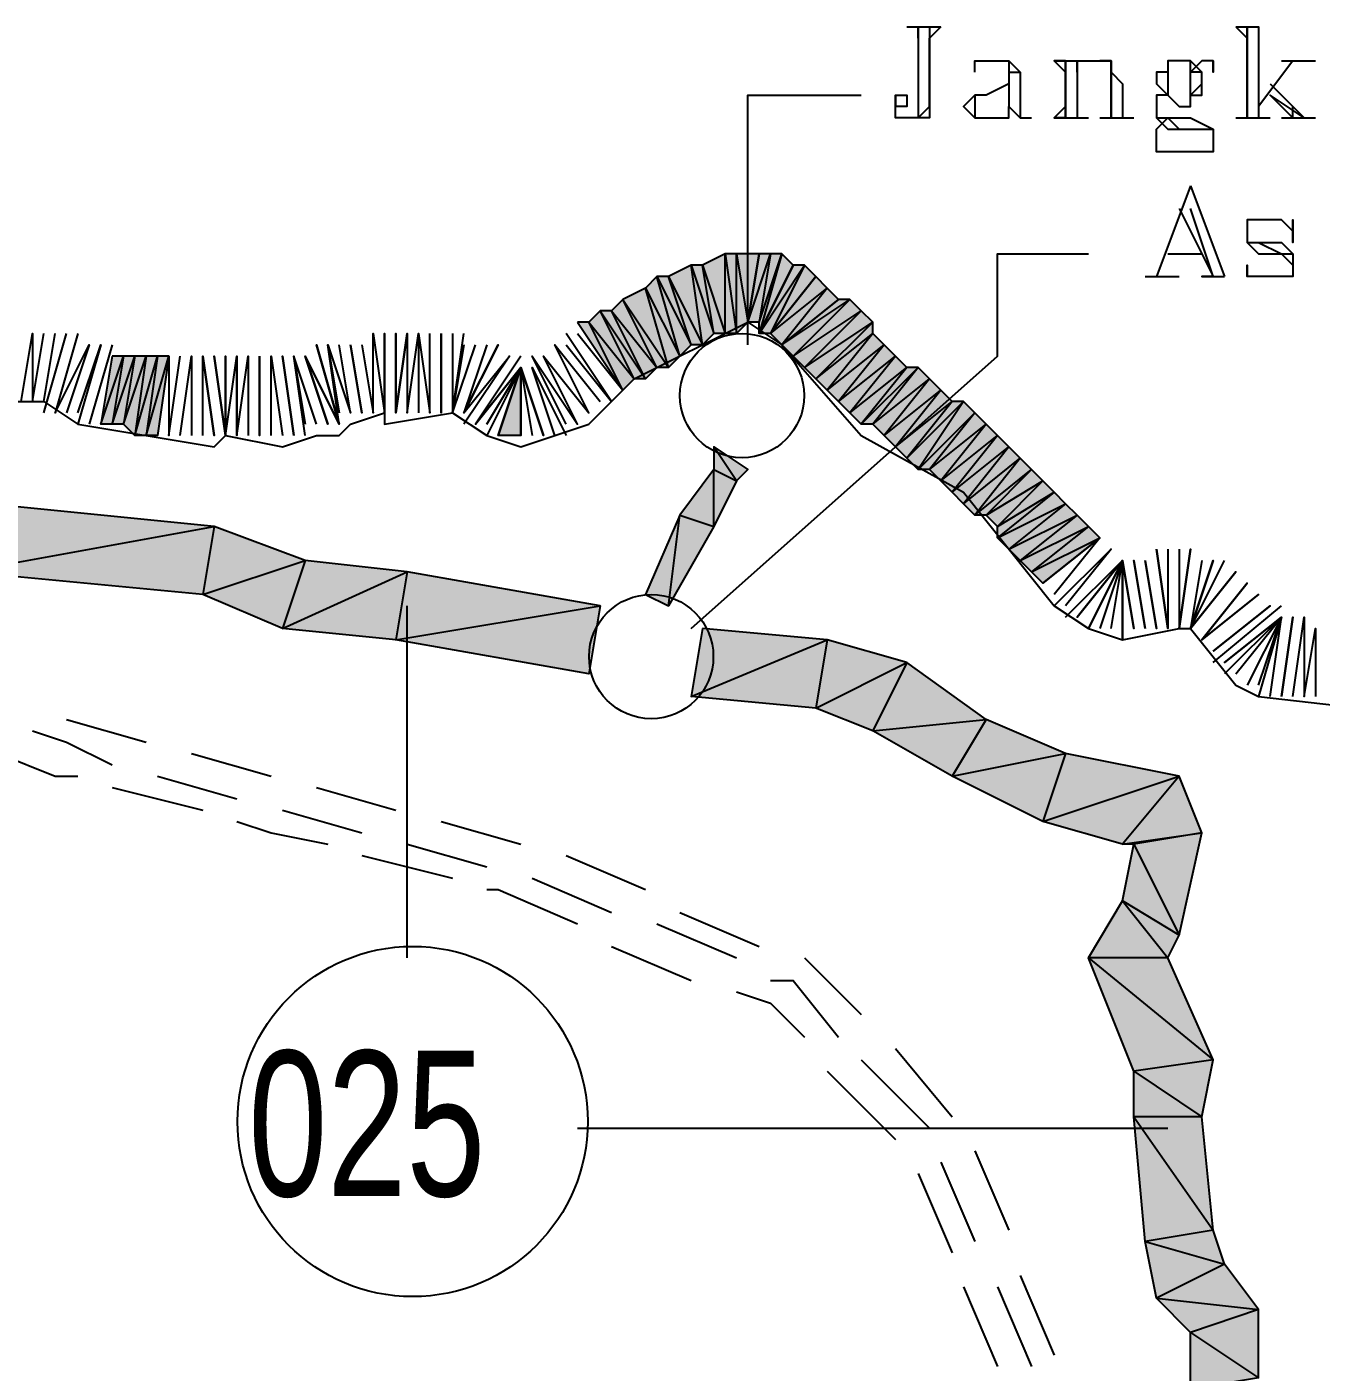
# Model space of a CAD drawing. Header units: millimetres. Extents: x 658 to 813, y 806 to 883.
# Drawn here: x 788.9691 to 789.3157, y 863.55 to 863.9103 of the extents above; entities that cross this region are included whole.
import ezdxf

# ---------------------------------------------------------------- set-up
doc = ezdxf.new("R2010")
doc.units = ezdxf.units.MM
doc.header["$LTSCALE"] = 0.1
doc.linetypes.add('atContinuous2', pattern=[0])
for name, color, linetype in [('JL-ARTERI', 7, 'Continuous'), ('KLEKTOR2', 7, 'Continuous'), ('LINK NAS BARU', 7, 'Continuous'), ('PANTAI', 7, 'Continuous'), ('pantai1', 7, 'Continuous'), ('RENC-JL-TOL', 7, 'Continuous'), ('SYMBOL', 7, 'Continuous'), ('TEXT', 8, 'Continuous'), ('zat_Mask_solid', 7, 'Continuous')]:
    doc.layers.add(name, color=color, linetype=linetype)
doc.styles.add('Style2', font='arial.ttf', dxfattribs={"height": 0.2})

msp = doc.modelspace()

# ---------------------------------------------------------------- hatches: boundary and pattern name
at = {"layer": 'JL-ARTERI'}
for points in [[(789.15002, 863.74916), (789.14698, 863.73092), (789.18346, 863.74612)], [(789.14698, 863.73092), (789.18346, 863.74612), (789.18042, 863.72788)], [(789.18346, 863.74612), (789.18042, 863.72788), (789.20474, 863.74004)], [(789.18042, 863.72788), (789.20474, 863.74004), (789.19562, 863.7218)], [(789.20474, 863.74004), (789.19562, 863.7218), (789.22602, 863.72484)], [(789.19562, 863.7218), (789.22602, 863.72484), (789.2169, 863.70964)], [(789.22602, 863.72484), (789.2169, 863.70964), (789.2473, 863.71572)], [(789.2169, 863.70964), (789.2473, 863.71572), (789.24122, 863.69748)], [(789.2473, 863.71572), (789.24122, 863.69748), (789.2777, 863.70964)], [(789.24122, 863.69748), (789.2777, 863.70964), (789.2625, 863.6914)]]:
    msp.add_hatch(color=7, dxfattribs=at).paths.add_polyline_path(points)
h = msp.add_hatch(color=7, dxfattribs=at)
h.paths.add_polyline_path([(789.2777, 863.70964), (789.2625, 863.6914), (789.28378, 863.69444)])
h.paths.add_polyline_path([(789.2625, 863.6914), (789.28378, 863.69444), (789.26554, 863.6914)], flags=17)
h = msp.add_hatch(color=7, dxfattribs=at)
h.paths.add_polyline_path([(789.27466, 863.661), (789.25338, 863.661), (789.28682, 863.63364)], flags=17)
h.paths.add_polyline_path([(789.25338, 863.661), (789.28682, 863.63364), (789.26554, 863.6306)])
h = msp.add_hatch(color=7, dxfattribs=at)
h.paths.add_polyline_path([(789.28682, 863.63364), (789.26554, 863.6306), (789.28378, 863.61844)])
h.paths.add_polyline_path([(789.26554, 863.6306), (789.28378, 863.61844), (789.26554, 863.61844)], flags=17)
h = msp.add_hatch(color=7, dxfattribs=at)
h.paths.add_polyline_path([(789.28378, 863.61844), (789.26554, 863.61844), (789.28682, 863.58804)], flags=17)
h.paths.add_polyline_path([(789.26554, 863.61844), (789.28682, 863.58804), (789.26858, 863.585)])
at = {"layer": 'KLEKTOR2'}
h = msp.add_hatch(color=7, dxfattribs=at)
h.paths.add_polyline_path([(789.15306, 863.79172), (789.15914, 863.78868), (789.15306, 863.7978)], flags=17)
h.paths.add_polyline_path([(789.15914, 863.78868), (789.15306, 863.7978), (789.16218, 863.79172)])
for points in [[(789.14394, 863.77956), (789.15306, 863.77652), (789.15306, 863.79172)], [(789.15306, 863.77652), (789.15306, 863.79172), (789.15914, 863.78868)], [(789.13482, 863.75828), (789.1409, 863.75524), (789.14394, 863.77956)], [(789.1409, 863.75524), (789.14394, 863.77956), (789.15306, 863.77652)]]:
    msp.add_hatch(color=7, dxfattribs=at).paths.add_polyline_path(points)
at = {"layer": 'pantai1'}
h = msp.add_hatch(color=7, dxfattribs=at)
h.paths.add_polyline_path([(789.15306, 863.8282), (789.15002, 863.84644), (789.1561, 863.8282)], flags=16)
h.paths.add_polyline_path([(789.15002, 863.84644), (789.1561, 863.8282), (789.1561, 863.84948)])
h = msp.add_hatch(color=7, dxfattribs=at)
h.paths.add_polyline_path([(789.1561, 863.8282), (789.1561, 863.84948), (789.15914, 863.8282)], flags=16)
h.paths.add_polyline_path([(789.1561, 863.84948), (789.15914, 863.8282), (789.15914, 863.84948)])
h = msp.add_hatch(color=7, dxfattribs=at)
h.paths.add_polyline_path([(789.16522, 863.84948), (789.16218, 863.83124), (789.16826, 863.84948)], flags=16)
h.paths.add_polyline_path([(789.16218, 863.83124), (789.16826, 863.84948), (789.16522, 863.83124)])
h = msp.add_hatch(color=7, dxfattribs=at)
h.paths.add_polyline_path([(789.16826, 863.84948), (789.16522, 863.83124), (789.1713, 863.84948)], flags=16)
h.paths.add_polyline_path([(789.16522, 863.83124), (789.1713, 863.84948), (789.16522, 863.8282)], flags=17)
h.paths.add_polyline_path([(789.1713, 863.84948), (789.16522, 863.8282), (789.17434, 863.84644)])
h = msp.add_hatch(color=7, dxfattribs=at)
h.paths.add_polyline_path([(789.14698, 863.82516), (789.1409, 863.8434), (789.15002, 863.82516)], flags=16)
h.paths.add_polyline_path([(789.1409, 863.8434), (789.15002, 863.82516), (789.14698, 863.84644)])
h = msp.add_hatch(color=7, dxfattribs=at)
h.paths.add_polyline_path([(789.15002, 863.82516), (789.14698, 863.84644), (789.15306, 863.8282)])
h.paths.add_polyline_path([(789.14698, 863.84644), (789.15306, 863.8282), (789.15002, 863.84644)], flags=17)
h = msp.add_hatch(color=7, dxfattribs=at)
h.paths.add_polyline_path([(789.17434, 863.84644), (789.16522, 863.8282), (789.17738, 863.84644)], flags=16)
h.paths.add_polyline_path([(789.16522, 863.8282), (789.17738, 863.84644), (789.16826, 863.8282)])
h = msp.add_hatch(color=7, dxfattribs=at)
h.paths.add_polyline_path([(789.14394, 863.82212), (789.13786, 863.8434), (789.14698, 863.82516)])
h.paths.add_polyline_path([(789.13786, 863.8434), (789.14698, 863.82516), (789.1409, 863.8434)], flags=17)
for points in [[(789.18042, 863.8434), (789.16826, 863.8282), (789.18346, 863.84036)], [(789.16826, 863.8282), (789.18346, 863.84036), (789.1713, 863.82516)], [(789.18346, 863.84036), (789.1713, 863.82516), (789.1865, 863.83732)], [(789.11658, 863.83124), (789.12874, 863.813), (789.11962, 863.83124)], [(789.11962, 863.83124), (789.13178, 863.81604), (789.12266, 863.83428)], [(789.12874, 863.813), (789.11962, 863.83124), (789.13178, 863.81604)], [(789.10138, 863.81908), (789.10138, 863.80084), (789.0953, 863.80084)]]:
    msp.add_hatch(color=7, dxfattribs=at).paths.add_polyline_path(points)
h = msp.add_hatch(color=7, dxfattribs=at)
h.paths.add_polyline_path([(789.13786, 863.81908), (789.12874, 863.83732), (789.1409, 863.81908)], flags=16)
h.paths.add_polyline_path([(789.12874, 863.83732), (789.1409, 863.81908), (789.13482, 863.84036)])
h = msp.add_hatch(color=7, dxfattribs=at)
h.paths.add_polyline_path([(789.1865, 863.83732), (789.1713, 863.82516), (789.18954, 863.83732)], flags=16)
h.paths.add_polyline_path([(789.1713, 863.82516), (789.18954, 863.83732), (789.17434, 863.82212)])
h = msp.add_hatch(color=7, dxfattribs=at)
h.paths.add_polyline_path([(789.13178, 863.81604), (789.12266, 863.83428), (789.13482, 863.81604)], flags=16)
h.paths.add_polyline_path([(789.12266, 863.83428), (789.13482, 863.81604), (789.1257, 863.83428)])
h = msp.add_hatch(color=7, dxfattribs=at)
h.paths.add_polyline_path([(789.17738, 863.81908), (789.19562, 863.83124), (789.18042, 863.81604)])
h.paths.add_polyline_path([(789.19562, 863.83124), (789.18042, 863.81604), (789.19562, 863.8282)], flags=17)
h = msp.add_hatch(color=7, dxfattribs=at)
h.paths.add_polyline_path([(788.99193, 863.82212), (788.98889, 863.80388), (788.99497, 863.82212)], flags=16)
h.paths.add_polyline_path([(788.98889, 863.80388), (788.99497, 863.82212), (788.99193, 863.80388)])
h = msp.add_hatch(color=7, dxfattribs=at)
h.paths.add_polyline_path([(788.99497, 863.82212), (788.99193, 863.80388), (788.99801, 863.82212)], flags=16)
h.paths.add_polyline_path([(788.99193, 863.80388), (788.99801, 863.82212), (788.99497, 863.80388)])
h = msp.add_hatch(color=7, dxfattribs=at)
h.paths.add_polyline_path([(788.99801, 863.82212), (788.99497, 863.80388), (789.00105, 863.82212)], flags=16)
h.paths.add_polyline_path([(788.99497, 863.80388), (789.00105, 863.82212), (788.99801, 863.80084)])
h = msp.add_hatch(color=7, dxfattribs=at)
h.paths.add_polyline_path([(789.00105, 863.82212), (788.99801, 863.80084), (789.00409, 863.82212)], flags=16)
h.paths.add_polyline_path([(788.99801, 863.80084), (789.00409, 863.82212), (789.00105, 863.80084)])
h = msp.add_hatch(color=7, dxfattribs=at)
h.paths.add_polyline_path([(789.00409, 863.82212), (789.00105, 863.80084), (789.00713, 863.82212)], flags=16)
h.paths.add_polyline_path([(789.00105, 863.80084), (789.00713, 863.82212), (789.00409, 863.80084)])
h = msp.add_hatch(color=7, dxfattribs=at)
h.paths.add_polyline_path([(789.20474, 863.81908), (789.19258, 863.80388), (789.20778, 863.81908)], flags=16)
h.paths.add_polyline_path([(789.19258, 863.80388), (789.20778, 863.81908), (789.19562, 863.80388)])
h = msp.add_hatch(color=7, dxfattribs=at)
h.paths.add_polyline_path([(789.2169, 863.80996), (789.20474, 863.79476), (789.21994, 863.80996)], flags=16)
h.paths.add_polyline_path([(789.20474, 863.79476), (789.21994, 863.80996), (789.20778, 863.79172)])
h = msp.add_hatch(color=7, dxfattribs=at)
h.paths.add_polyline_path([(789.21994, 863.80996), (789.20778, 863.79172), (789.22298, 863.80692)])
h.paths.add_polyline_path([(789.20778, 863.79172), (789.22298, 863.80692), (789.21082, 863.79172)], flags=17)
h = msp.add_hatch(color=7, dxfattribs=at)
h.paths.add_polyline_path([(789.23514, 863.79476), (789.22298, 863.77956), (789.23818, 863.79172)])
h.paths.add_polyline_path([(789.22298, 863.77956), (789.23818, 863.79172), (789.22602, 863.77956)], flags=17)
h = msp.add_hatch(color=7, dxfattribs=at)
h.paths.add_polyline_path([(789.22906, 863.77652), (789.24426, 863.78564), (789.22906, 863.77348)], flags=17)
h.paths.add_polyline_path([(789.24426, 863.78564), (789.22906, 863.77348), (789.2473, 863.7826)])
at = {"layer": 'zat_Mask_solid'}
for points in [[(789.15914, 863.8282), (789.15914, 863.84948), (789.16218, 863.83124)], [(789.15914, 863.84948), (789.16218, 863.83124), (789.16522, 863.84948)], [(789.17738, 863.84644), (789.16826, 863.8282), (789.18042, 863.8434)], [(789.13482, 863.84036), (789.14394, 863.82212), (789.13786, 863.8434)], [(789.1409, 863.81908), (789.13482, 863.84036), (789.14394, 863.82212)], [(789.1257, 863.83428), (789.13786, 863.81908), (789.12874, 863.83732)], [(789.18954, 863.83732), (789.17434, 863.82212), (789.19258, 863.83428)], [(789.13482, 863.81604), (789.1257, 863.83428), (789.13786, 863.81908)], [(789.17434, 863.82212), (789.19258, 863.83428), (789.17738, 863.81908)], [(789.19258, 863.83428), (789.17738, 863.81908), (789.19562, 863.83124)], [(789.18042, 863.81604), (789.19562, 863.8282), (789.18346, 863.813)], [(789.19562, 863.8282), (789.18346, 863.813), (789.19866, 863.82516)], [(789.18346, 863.813), (789.19866, 863.82516), (789.1865, 863.80996)], [(789.19866, 863.82516), (789.1865, 863.80996), (789.2017, 863.82212)], [(789.1865, 863.80996), (789.2017, 863.82212), (789.18954, 863.80692)], [(789.2017, 863.82212), (789.18954, 863.80692), (789.20474, 863.81908)], [(789.18954, 863.80692), (789.20474, 863.81908), (789.19258, 863.80388)], [(789.20778, 863.81908), (789.19562, 863.80388), (789.21082, 863.81604)], [(789.19562, 863.80388), (789.21082, 863.81604), (789.19866, 863.80084)], [(789.21082, 863.81604), (789.19866, 863.80084), (789.21386, 863.813)], [(789.19866, 863.80084), (789.21386, 863.813), (789.2017, 863.7978)], [(789.21386, 863.813), (789.2017, 863.7978), (789.2169, 863.80996)], [(789.2017, 863.7978), (789.2169, 863.80996), (789.20474, 863.79476)], [(789.22298, 863.80692), (789.21082, 863.79172), (789.22602, 863.80388)], [(789.21082, 863.79172), (789.22602, 863.80388), (789.21386, 863.78868)], [(789.22602, 863.80388), (789.21386, 863.78868), (789.22906, 863.80084)], [(789.21386, 863.78868), (789.22906, 863.80084), (789.2169, 863.78564)], [(789.22906, 863.80084), (789.2169, 863.78564), (789.2321, 863.7978)], [(789.2169, 863.78564), (789.2321, 863.7978), (789.21994, 863.7826)], [(789.2321, 863.7978), (789.21994, 863.7826), (789.23514, 863.79476)], [(789.21994, 863.7826), (789.23514, 863.79476), (789.22298, 863.77956)], [(789.23818, 863.79172), (789.22602, 863.77956), (789.24122, 863.78868)], [(789.22602, 863.77956), (789.24122, 863.78868), (789.22906, 863.77652)], [(789.24122, 863.78868), (789.22906, 863.77652), (789.24426, 863.78564)], [(788.95849, 863.7826), (788.95241, 863.76436), (789.0193, 863.77652)], [(789.22906, 863.77348), (789.2473, 863.7826), (789.2321, 863.77044)], [(789.2473, 863.7826), (789.2321, 863.77044), (789.25034, 863.77956)], [(789.2321, 863.77044), (789.25034, 863.77956), (789.23514, 863.7674)], [(789.25034, 863.77956), (789.23514, 863.7674), (789.25338, 863.77652)], [(788.95241, 863.76436), (789.0193, 863.77652), (789.01626, 863.75828)], [(789.0193, 863.77652), (789.01626, 863.75828), (789.04362, 863.7674)], [(789.23514, 863.7674), (789.25338, 863.77652), (789.23818, 863.76436)], [(789.25338, 863.77652), (789.23818, 863.76436), (789.25642, 863.77348)], [(789.23818, 863.76436), (789.25642, 863.77348), (789.24122, 863.76132)], [(789.01626, 863.75828), (789.04362, 863.7674), (789.03754, 863.74916)], [(789.04362, 863.7674), (789.03754, 863.74916), (789.07098, 863.76436)], [(789.03754, 863.74916), (789.07098, 863.76436), (789.06794, 863.74612)], [(789.07098, 863.76436), (789.06794, 863.74612), (789.12266, 863.75524)], [(789.06794, 863.74612), (789.12266, 863.75524), (789.11962, 863.737)], [(789.28378, 863.69444), (789.26554, 863.6914), (789.2777, 863.66708)], [(789.26554, 863.6914), (789.2777, 863.66708), (789.2625, 863.6762)], [(789.2625, 863.6762), (789.27466, 863.661), (789.25338, 863.661)], [(789.2777, 863.66708), (789.2625, 863.6762), (789.27466, 863.661)], [(789.28682, 863.58804), (789.26858, 863.585), (789.28986, 863.57892)], [(789.26858, 863.585), (789.28986, 863.57892), (789.27162, 863.5698)], [(789.28986, 863.57892), (789.27162, 863.5698), (789.29898, 863.56676)], [(789.27162, 863.5698), (789.29898, 863.56676), (789.28074, 863.56068)], [(789.29898, 863.56676), (789.28074, 863.56068), (789.29898, 863.54852)], [(789.28074, 863.56068), (789.29898, 863.54852), (789.28074, 863.54548)]]:
    msp.add_hatch(color=7, dxfattribs=at).paths.add_polyline_path(points)

# ---------------------------------------------------------------- linework, layer by layer
at = {"layer": 'JL-ARTERI', "color": 7}
for points in [[(788.95849, 863.7826), (788.95241, 863.76436), (789.0193, 863.77652), (788.95849, 863.7826)], [(788.95241, 863.76436), (789.0193, 863.77652), (789.01626, 863.75828), (788.95241, 863.76436)], [(789.0193, 863.77652), (789.01626, 863.75828), (789.04362, 863.7674), (789.0193, 863.77652)], [(789.01626, 863.75828), (789.04362, 863.7674), (789.03754, 863.74916), (789.01626, 863.75828)], [(789.04362, 863.7674), (789.03754, 863.74916), (789.07098, 863.76436), (789.04362, 863.7674)], [(789.03754, 863.74916), (789.07098, 863.76436), (789.06794, 863.74612), (789.03754, 863.74916)], [(789.07098, 863.76436), (789.06794, 863.74612), (789.12266, 863.75524), (789.07098, 863.76436)], [(789.06794, 863.74612), (789.12266, 863.75524), (789.11962, 863.737), (789.06794, 863.74612)], [(789.15002, 863.74916), (789.14698, 863.73092), (789.18346, 863.74612), (789.15002, 863.74916)], [(789.14698, 863.73092), (789.18346, 863.74612), (789.18042, 863.72788), (789.14698, 863.73092)], [(789.18346, 863.74612), (789.18042, 863.72788), (789.20474, 863.74004), (789.18346, 863.74612)], [(789.18042, 863.72788), (789.20474, 863.74004), (789.19562, 863.7218), (789.18042, 863.72788)], [(789.20474, 863.74004), (789.19562, 863.7218), (789.22602, 863.72484), (789.20474, 863.74004)], [(789.19562, 863.7218), (789.22602, 863.72484), (789.2169, 863.70964), (789.19562, 863.7218)], [(789.22602, 863.72484), (789.2169, 863.70964), (789.2473, 863.71572), (789.22602, 863.72484)], [(789.2169, 863.70964), (789.2473, 863.71572), (789.24122, 863.69748), (789.2169, 863.70964)], [(789.2473, 863.71572), (789.24122, 863.69748), (789.2777, 863.70964), (789.2473, 863.71572)], [(789.24122, 863.69748), (789.2777, 863.70964), (789.2625, 863.6914), (789.24122, 863.69748)], [(789.2777, 863.70964), (789.2625, 863.6914), (789.28378, 863.69444), (789.2777, 863.70964)], [(789.2625, 863.6914), (789.28378, 863.69444), (789.26554, 863.6914), (789.2625, 863.6914)], [(789.28378, 863.69444), (789.26554, 863.6914), (789.2777, 863.66708), (789.28378, 863.69444)], [(789.26554, 863.6914), (789.2777, 863.66708), (789.2625, 863.6762), (789.26554, 863.6914)], [(789.2625, 863.6762), (789.27466, 863.661), (789.25338, 863.661), (789.2625, 863.6762)], [(789.2777, 863.66708), (789.2625, 863.6762), (789.27466, 863.661), (789.2777, 863.66708)], [(789.27466, 863.661), (789.25338, 863.661), (789.28682, 863.63364), (789.27466, 863.661)], [(789.25338, 863.661), (789.28682, 863.63364), (789.26554, 863.6306), (789.25338, 863.661)], [(789.28682, 863.63364), (789.26554, 863.6306), (789.28378, 863.61844), (789.28682, 863.63364)], [(789.26554, 863.6306), (789.28378, 863.61844), (789.26554, 863.61844), (789.26554, 863.6306)], [(789.28378, 863.61844), (789.26554, 863.61844), (789.28682, 863.58804), (789.28378, 863.61844)], [(789.26554, 863.61844), (789.28682, 863.58804), (789.26858, 863.585), (789.26554, 863.61844)], [(789.28682, 863.58804), (789.26858, 863.585), (789.28986, 863.57892), (789.28682, 863.58804)], [(789.26858, 863.585), (789.28986, 863.57892), (789.27162, 863.5698), (789.26858, 863.585)], [(789.28986, 863.57892), (789.27162, 863.5698), (789.29898, 863.56676), (789.28986, 863.57892)], [(789.27162, 863.5698), (789.29898, 863.56676), (789.28074, 863.56068), (789.27162, 863.5698)], [(789.29898, 863.56676), (789.28074, 863.56068), (789.29898, 863.54852), (789.29898, 863.56676)], [(789.28074, 863.56068), (789.29898, 863.54852), (789.28074, 863.54548), (789.28074, 863.56068)]]:
    msp.add_lwpolyline(points, dxfattribs=at)
at = {"layer": 'KLEKTOR2', "color": 7}
for points in [[(789.15306, 863.79172), (789.15914, 863.78868), (789.15306, 863.7978), (789.15306, 863.79172)], [(789.15914, 863.78868), (789.15306, 863.7978), (789.16218, 863.79172), (789.15914, 863.78868)], [(789.14394, 863.77956), (789.15306, 863.77652), (789.15306, 863.79172), (789.14394, 863.77956)], [(789.15306, 863.77652), (789.15306, 863.79172), (789.15914, 863.78868), (789.15306, 863.77652)], [(789.13482, 863.75828), (789.1409, 863.75524), (789.14394, 863.77956), (789.13482, 863.75828)], [(789.1409, 863.75524), (789.14394, 863.77956), (789.15306, 863.77652), (789.1409, 863.75524)]]:
    msp.add_lwpolyline(points, dxfattribs=at)
at = {"layer": 'LINK NAS BARU', "color": 7}
for points in [[(789.07098, 863.661), (789.07098, 863.75524)], [(789.11658, 863.6154), (789.27466, 863.6154)]]:
    msp.add_lwpolyline(points, dxfattribs=at)
at = {"layer": 'LINK NAS BARU', "color": 7, "linetype": 'atContinuous2'}
msp.add_circle((789.07242, 863.61714), 0.0469, dxfattribs=at)
at = {"layer": 'PANTAI', "color": 7}
msp.add_lwpolyline([(788.94937, 863.80996), (788.97369, 863.80996), (788.98281, 863.80388), (789.0193, 863.7978), (789.02234, 863.80084), (789.03754, 863.7978), (789.04666, 863.80084), (789.05274, 863.80084), (789.05578, 863.80388), (789.0649, 863.80692), (789.0649, 863.80388), (789.08314, 863.80692), (789.09226, 863.80084), (789.10138, 863.7978), (789.11962, 863.80388), (789.13178, 863.81604), (789.16218, 863.83124), (789.1713, 863.82516), (789.19258, 863.80084), (789.21994, 863.78564), (789.24426, 863.75524), (789.25338, 863.74916), (789.2625, 863.74612), (789.2777, 863.74916), (789.28074, 863.74916), (789.2929, 863.73396), (789.29898, 863.73092), (789.32634, 863.72788)], dxfattribs=at)
at = {"layer": 'pantai1', "color": 7}
for points in [[(789.15002, 863.84644), (789.1561, 863.8282), (789.1561, 863.84948), (789.15002, 863.84644)], [(789.1561, 863.8282), (789.1561, 863.84948), (789.15914, 863.8282), (789.1561, 863.8282)], [(789.1561, 863.84948), (789.15914, 863.8282), (789.15914, 863.84948), (789.1561, 863.84948)], [(789.15914, 863.8282), (789.15914, 863.84948), (789.16218, 863.83124), (789.15914, 863.8282)], [(789.15914, 863.84948), (789.16218, 863.83124), (789.16522, 863.84948), (789.15914, 863.84948)], [(789.16522, 863.84948), (789.16218, 863.83124), (789.16826, 863.84948), (789.16522, 863.84948)], [(789.16218, 863.83124), (789.16826, 863.84948), (789.16522, 863.83124), (789.16218, 863.83124)], [(789.16826, 863.84948), (789.16522, 863.83124), (789.1713, 863.84948), (789.16826, 863.84948)], [(789.16522, 863.83124), (789.1713, 863.84948), (789.16522, 863.8282), (789.16522, 863.83124)], [(789.1713, 863.84948), (789.16522, 863.8282), (789.17434, 863.84644), (789.1713, 863.84948)], [(789.1409, 863.8434), (789.15002, 863.82516), (789.14698, 863.84644), (789.1409, 863.8434)], [(789.15002, 863.82516), (789.14698, 863.84644), (789.15306, 863.8282), (789.15002, 863.82516)], [(789.14698, 863.84644), (789.15306, 863.8282), (789.15002, 863.84644), (789.14698, 863.84644)], [(789.15306, 863.8282), (789.15002, 863.84644), (789.1561, 863.8282), (789.15306, 863.8282)], [(789.17434, 863.84644), (789.16522, 863.8282), (789.17738, 863.84644), (789.17434, 863.84644)], [(789.16522, 863.8282), (789.17738, 863.84644), (789.16826, 863.8282), (789.16522, 863.8282)], [(789.17738, 863.84644), (789.16826, 863.8282), (789.18042, 863.8434), (789.17738, 863.84644)], [(789.13482, 863.84036), (789.14394, 863.82212), (789.13786, 863.8434), (789.13482, 863.84036)], [(789.14394, 863.82212), (789.13786, 863.8434), (789.14698, 863.82516), (789.14394, 863.82212)], [(789.13786, 863.8434), (789.14698, 863.82516), (789.1409, 863.8434), (789.13786, 863.8434)], [(789.14698, 863.82516), (789.1409, 863.8434), (789.15002, 863.82516), (789.14698, 863.82516)], [(789.18042, 863.8434), (789.16826, 863.8282), (789.18346, 863.84036), (789.18042, 863.8434)], [(789.12874, 863.83732), (789.1409, 863.81908), (789.13482, 863.84036), (789.12874, 863.83732)], [(789.1409, 863.81908), (789.13482, 863.84036), (789.14394, 863.82212), (789.1409, 863.81908)], [(789.16826, 863.8282), (789.18346, 863.84036), (789.1713, 863.82516), (789.16826, 863.8282)], [(789.18346, 863.84036), (789.1713, 863.82516), (789.1865, 863.83732), (789.18346, 863.84036)], [(789.1257, 863.83428), (789.13786, 863.81908), (789.12874, 863.83732), (789.1257, 863.83428)], [(789.13786, 863.81908), (789.12874, 863.83732), (789.1409, 863.81908), (789.13786, 863.81908)], [(789.1865, 863.83732), (789.1713, 863.82516), (789.18954, 863.83732), (789.1865, 863.83732)], [(789.1713, 863.82516), (789.18954, 863.83732), (789.17434, 863.82212), (789.1713, 863.82516)], [(789.18954, 863.83732), (789.17434, 863.82212), (789.19258, 863.83428), (789.18954, 863.83732)], [(789.11658, 863.83124), (789.12874, 863.813), (789.11962, 863.83124), (789.11658, 863.83124)], [(789.11962, 863.83124), (789.13178, 863.81604), (789.12266, 863.83428), (789.11962, 863.83124)], [(789.12874, 863.813), (789.11962, 863.83124), (789.13178, 863.81604), (789.12874, 863.813)], [(789.13178, 863.81604), (789.12266, 863.83428), (789.13482, 863.81604), (789.13178, 863.81604)], [(789.12266, 863.83428), (789.13482, 863.81604), (789.1257, 863.83428), (789.12266, 863.83428)], [(789.13482, 863.81604), (789.1257, 863.83428), (789.13786, 863.81908), (789.13482, 863.81604)], [(789.17434, 863.82212), (789.19258, 863.83428), (789.17738, 863.81908), (789.17434, 863.82212)], [(789.19258, 863.83428), (789.17738, 863.81908), (789.19562, 863.83124), (789.19258, 863.83428)], [(789.17738, 863.81908), (789.19562, 863.83124), (789.18042, 863.81604), (789.17738, 863.81908)], [(789.19562, 863.83124), (789.18042, 863.81604), (789.19562, 863.8282), (789.19562, 863.83124)], [(788.96761, 863.80996), (788.97065, 863.8282), (788.97065, 863.80996), (788.97369, 863.8282)], [(788.97369, 863.80996), (788.97673, 863.8282)], [(788.97369, 863.80692), (788.97977, 863.8282)], [(788.98281, 863.8282), (788.97673, 863.80692), (788.98585, 863.82516), (788.97977, 863.80692)], [(789.05882, 863.82516), (789.06186, 863.80692), (789.06186, 863.8282), (789.0649, 863.80692), (789.0649, 863.8282), (789.0649, 863.80692)], [(789.06794, 863.80692), (789.06794, 863.8282), (789.06794, 863.80692), (789.07098, 863.8282), (789.06794, 863.80692), (789.07098, 863.8282), (789.07098, 863.80692), (789.07402, 863.8282), (789.07402, 863.80692)], [(789.07402, 863.8282), (789.07706, 863.80692), (789.07706, 863.8282)], [(789.0801, 863.8282), (789.0801, 863.80692), (789.0801, 863.8282)], [(789.08314, 863.8282), (789.08314, 863.80692), (789.08618, 863.8282)], [(789.11354, 863.82516), (789.1257, 863.80996), (789.11354, 863.8282)], [(789.11658, 863.8282), (789.12874, 863.813)], [(789.18042, 863.81604), (789.19562, 863.8282), (789.18346, 863.813), (789.18042, 863.81604)], [(789.19562, 863.8282), (789.18346, 863.813), (789.19866, 863.82516), (789.19562, 863.8282)], [(788.98281, 863.80692), (788.98889, 863.82516), (788.98281, 863.80388)], [(788.99193, 863.82516), (788.98585, 863.80388)], [(789.04666, 863.82516), (789.05274, 863.80388), (789.04666, 863.82516), (789.05274, 863.80388), (789.0497, 863.82516), (789.05274, 863.80692)], [(789.0497, 863.82516), (789.05578, 863.80692), (789.05274, 863.82516)], [(789.05578, 863.82516), (789.05882, 863.80692), (789.05578, 863.82516)], [(789.08618, 863.82516), (789.08314, 863.80692), (789.08922, 863.82516)], [(789.09226, 863.82516), (789.08618, 863.80692), (789.0953, 863.82516), (789.08618, 863.80692), (789.09834, 863.82212), (789.08618, 863.80388)], [(789.11354, 863.80388), (789.10442, 863.82212), (789.11658, 863.80388), (789.10746, 863.82212), (789.11962, 863.80692), (789.1105, 863.82516), (789.12266, 863.80996)], [(789.18346, 863.813), (789.19866, 863.82516), (789.1865, 863.80996), (789.18346, 863.813)], [(789.19866, 863.82516), (789.1865, 863.80996), (789.2017, 863.82212), (789.19866, 863.82516)], [(788.99193, 863.82212), (788.98889, 863.80388), (788.99497, 863.82212), (788.99193, 863.82212)], [(788.98889, 863.80388), (788.99497, 863.82212), (788.99193, 863.80388), (788.98889, 863.80388)], [(788.99497, 863.82212), (788.99193, 863.80388), (788.99801, 863.82212), (788.99497, 863.82212)], [(788.99193, 863.80388), (788.99801, 863.82212), (788.99497, 863.80388), (788.99193, 863.80388)], [(788.99801, 863.82212), (788.99497, 863.80388), (789.00105, 863.82212), (788.99801, 863.82212)], [(788.99497, 863.80388), (789.00105, 863.82212), (788.99801, 863.80084), (788.99497, 863.80388)], [(789.00105, 863.82212), (788.99801, 863.80084), (789.00409, 863.82212), (789.00105, 863.82212)], [(788.99801, 863.80084), (789.00409, 863.82212), (789.00105, 863.80084), (788.99801, 863.80084)], [(789.00409, 863.82212), (789.00105, 863.80084), (789.00713, 863.82212), (789.00409, 863.82212)], [(789.00105, 863.80084), (789.00713, 863.82212), (789.00409, 863.80084), (789.00105, 863.80084)], [(789.00713, 863.82212), (789.00713, 863.80084), (789.01017, 863.82212)], [(789.01017, 863.80084), (789.01321, 863.82212), (789.01321, 863.80084)], [(789.01626, 863.80084), (789.01626, 863.82212), (789.0193, 863.80084), (789.01626, 863.82212)], [(789.02234, 863.80084), (789.0193, 863.82212), (789.02234, 863.80084), (789.02234, 863.82212), (789.02234, 863.80084), (789.02538, 863.82212), (789.02538, 863.80084), (789.02538, 863.82212)], [(789.02538, 863.80084), (789.02842, 863.82212), (789.02842, 863.80084)], [(789.03146, 863.82212), (789.03146, 863.80084), (789.03146, 863.82212)], [(789.0345, 863.80084), (789.0345, 863.82212), (789.03754, 863.80084)], [(789.04058, 863.80084), (789.03754, 863.82212), (789.04058, 863.80084)], [(789.04362, 863.80084), (789.04058, 863.82212), (789.04362, 863.80388)], [(789.04666, 863.80388), (789.04058, 863.82212)], [(789.0497, 863.80388), (789.04362, 863.82212), (789.0497, 863.80388), (789.04362, 863.82212), (789.05274, 863.80388), (789.04362, 863.82212)], [(789.10138, 863.82212), (789.08922, 863.80388), (789.10138, 863.81908), (789.08922, 863.80388)], [(789.1865, 863.80996), (789.2017, 863.82212), (789.18954, 863.80692), (789.1865, 863.80996)], [(789.2017, 863.82212), (789.18954, 863.80692), (789.20474, 863.81908), (789.2017, 863.82212)], [(789.09226, 863.80388), (789.10138, 863.81908), (789.09226, 863.80084)], [(789.10138, 863.81908), (789.0953, 863.80084)], [(789.10138, 863.81908), (789.10138, 863.80084), (789.0953, 863.80084), (789.10138, 863.81908)], [(789.10138, 863.80084), (789.10138, 863.81908), (789.10442, 863.80084)], [(789.10746, 863.80084), (789.10138, 863.81908), (789.10746, 863.80084), (789.10138, 863.81908)], [(789.1105, 863.80084), (789.10442, 863.81908), (789.11354, 863.80084)], [(789.18954, 863.80692), (789.20474, 863.81908), (789.19258, 863.80388), (789.18954, 863.80692)], [(789.20474, 863.81908), (789.19258, 863.80388), (789.20778, 863.81908), (789.20474, 863.81908)], [(789.19258, 863.80388), (789.20778, 863.81908), (789.19562, 863.80388), (789.19258, 863.80388)], [(789.20778, 863.81908), (789.19562, 863.80388), (789.21082, 863.81604), (789.20778, 863.81908)], [(789.19562, 863.80388), (789.21082, 863.81604), (789.19866, 863.80084), (789.19562, 863.80388)], [(789.21082, 863.81604), (789.19866, 863.80084), (789.21386, 863.813), (789.21082, 863.81604)], [(789.19866, 863.80084), (789.21386, 863.813), (789.2017, 863.7978), (789.19866, 863.80084)], [(789.21386, 863.813), (789.2017, 863.7978), (789.2169, 863.80996), (789.21386, 863.813)], [(789.2017, 863.7978), (789.2169, 863.80996), (789.20474, 863.79476), (789.2017, 863.7978)], [(789.2169, 863.80996), (789.20474, 863.79476), (789.21994, 863.80996), (789.2169, 863.80996)], [(789.20474, 863.79476), (789.21994, 863.80996), (789.20778, 863.79172), (789.20474, 863.79476)], [(789.21994, 863.80996), (789.20778, 863.79172), (789.22298, 863.80692), (789.21994, 863.80996)], [(789.20778, 863.79172), (789.22298, 863.80692), (789.21082, 863.79172), (789.20778, 863.79172)], [(789.22298, 863.80692), (789.21082, 863.79172), (789.22602, 863.80388), (789.22298, 863.80692)], [(789.21082, 863.79172), (789.22602, 863.80388), (789.21386, 863.78868), (789.21082, 863.79172)], [(789.22602, 863.80388), (789.21386, 863.78868), (789.22906, 863.80084), (789.22602, 863.80388)], [(789.21386, 863.78868), (789.22906, 863.80084), (789.2169, 863.78564), (789.21386, 863.78868)], [(789.22906, 863.80084), (789.2169, 863.78564), (789.2321, 863.7978), (789.22906, 863.80084)], [(789.2169, 863.78564), (789.2321, 863.7978), (789.21994, 863.7826), (789.2169, 863.78564)], [(789.2321, 863.7978), (789.21994, 863.7826), (789.23514, 863.79476), (789.2321, 863.7978)], [(789.21994, 863.7826), (789.23514, 863.79476), (789.22298, 863.77956), (789.21994, 863.7826)], [(789.23514, 863.79476), (789.22298, 863.77956), (789.23818, 863.79172), (789.23514, 863.79476)], [(789.22298, 863.77956), (789.23818, 863.79172), (789.22602, 863.77956), (789.22298, 863.77956)], [(789.23818, 863.79172), (789.22602, 863.77956), (789.24122, 863.78868), (789.23818, 863.79172)], [(789.22602, 863.77956), (789.24122, 863.78868), (789.22906, 863.77652), (789.22602, 863.77956)], [(789.24122, 863.78868), (789.22906, 863.77652), (789.24426, 863.78564), (789.24122, 863.78868)], [(789.22906, 863.77652), (789.24426, 863.78564), (789.22906, 863.77348), (789.22906, 863.77652)], [(789.24426, 863.78564), (789.22906, 863.77348), (789.2473, 863.7826), (789.24426, 863.78564)], [(789.22906, 863.77348), (789.2473, 863.7826), (789.2321, 863.77044), (789.22906, 863.77348)], [(789.2473, 863.7826), (789.2321, 863.77044), (789.25034, 863.77956), (789.2473, 863.7826)], [(789.2321, 863.77044), (789.25034, 863.77956), (789.23514, 863.7674), (789.2321, 863.77044)], [(789.25034, 863.77956), (789.23514, 863.7674), (789.25338, 863.77652), (789.25034, 863.77956)], [(789.23514, 863.7674), (789.25338, 863.77652), (789.23818, 863.76436), (789.23514, 863.7674)], [(789.25338, 863.77652), (789.23818, 863.76436), (789.25642, 863.77348), (789.25338, 863.77652)], [(789.23818, 863.76436), (789.25642, 863.77348), (789.24122, 863.76132), (789.23818, 863.76436)], [(789.24122, 863.76132), (789.25642, 863.77348), (789.24426, 863.75828)], [(789.24426, 863.75524), (789.25946, 863.77044), (789.2473, 863.75524)], [(789.27162, 863.77044), (789.27466, 863.74916), (789.27162, 863.77044)], [(789.27466, 863.77044), (789.27466, 863.74916)], [(789.2777, 863.77044), (789.2777, 863.74916), (789.28074, 863.77044), (789.2777, 863.74916)], [(789.2473, 863.7522), (789.2625, 863.7674), (789.25034, 863.7522), (789.2625, 863.7674), (789.25034, 863.7522)], [(789.2625, 863.7674), (789.25338, 863.74916), (789.2625, 863.7674), (789.25642, 863.74916)], [(789.25946, 863.74916), (789.2625, 863.7674), (789.2625, 863.74612), (789.2625, 863.7674), (789.26554, 863.74916), (789.2625, 863.7674)], [(789.26858, 863.74916), (789.26554, 863.7674), (789.26858, 863.74916)], [(789.26858, 863.7674), (789.27162, 863.74916), (789.26858, 863.7674)], [(789.28378, 863.7674), (789.28074, 863.74916), (789.28682, 863.7674), (789.28074, 863.74916), (789.28986, 863.7674)], [(789.28074, 863.74916), (789.2929, 863.76436), (789.28074, 863.74916)], [(789.28378, 863.74612), (789.29594, 863.76132), (789.28378, 863.74612), (789.29898, 863.75828), (789.28378, 863.74612)], [(789.28682, 863.74308), (789.30202, 863.75524), (789.28682, 863.74308)], [(789.28682, 863.74004), (789.30506, 863.75524)], [(789.30506, 863.7522), (789.28986, 863.74004), (789.30506, 863.7522), (789.28986, 863.737)], [(789.2929, 863.737), (789.30506, 863.7522), (789.29594, 863.73396)], [(789.29898, 863.73396), (789.30506, 863.7522), (789.29898, 863.73092)], [(789.30202, 863.73092), (789.30506, 863.7522)], [(789.30506, 863.73092), (789.3081, 863.7522), (789.30506, 863.73092)], [(789.3081, 863.73092), (789.31114, 863.7522), (789.31114, 863.73092), (789.31418, 863.74916), (789.31418, 863.73092)]]:
    msp.add_lwpolyline(points, dxfattribs=at)
at = {"layer": 'RENC-JL-TOL', "color": 7}
for points in [[(788.97977, 863.72484), (789.00105, 863.71876)], [(788.97065, 863.7218), (788.97977, 863.71876), (788.99193, 863.71268)], [(788.96153, 863.71572), (788.97673, 863.70964), (788.98281, 863.70964)], [(789.01321, 863.71572), (789.0345, 863.70964)], [(789.00409, 863.70964), (789.02538, 863.70356)], [(788.99193, 863.7066), (789.01626, 863.70052)], [(789.04666, 863.7066), (789.06794, 863.70052)], [(789.03754, 863.70052), (789.05882, 863.69444)], [(789.02538, 863.69748), (789.0345, 863.69444), (789.0497, 863.6914)], [(789.0801, 863.69748), (789.10138, 863.6914)], [(789.07098, 863.6914), (789.09226, 863.68532)], [(789.05882, 863.68836), (789.08314, 863.68228)], [(789.11354, 863.68836), (789.13482, 863.67924)], [(789.10442, 863.68228), (789.1257, 863.67316)], [(789.09226, 863.67924), (789.0953, 863.67924), (789.11658, 863.67012)], [(789.14394, 863.67316), (789.16522, 863.66404)], [(789.13786, 863.67012), (789.15914, 863.661)], [(789.1257, 863.66404), (789.14698, 863.65492)], [(789.17738, 863.661), (789.19258, 863.6458)], [(789.16826, 863.65492), (789.17434, 863.65492), (789.1865, 863.63972)], [(789.15914, 863.65188), (789.16826, 863.64884), (789.17738, 863.63972)], [(789.2017, 863.63668), (789.2169, 863.61844)], [(789.19258, 863.63364), (789.21082, 863.6154)], [(789.18346, 863.6306), (789.2017, 863.61236)], [(789.22298, 863.60932), (789.2321, 863.58804)], [(789.21386, 863.60628), (789.22298, 863.585)], [(789.20778, 863.60324), (789.2169, 863.58196)], [(789.23514, 863.57588), (789.24426, 863.5546)], [(789.21994, 863.57284), (789.22906, 863.55156)], [(789.22906, 863.57284), (789.23818, 863.55156)]]:
    msp.add_lwpolyline(points, dxfattribs=at)
at = {"layer": 'SYMBOL', "color": 7, "linetype": 'atContinuous2'}
for centre in [(789.16063, 863.81156), (789.13631, 863.74164)]:
    msp.add_circle(centre, 0.01664, dxfattribs=at)
at = {"layer": 'TEXT', "color": 7}
for points in [[(789.21082, 863.91028), (789.21082, 863.889), (789.21082, 863.88596), (789.20778, 863.88596), (789.20474, 863.88596), (789.2017, 863.88596), (789.2017, 863.889), (789.2017, 863.89204), (789.20474, 863.89204), (789.20474, 863.889), (789.2017, 863.889), (789.2017, 863.89204), (789.2017, 863.889)], [(789.20474, 863.91028), (789.21386, 863.91028)], [(789.20778, 863.91028), (789.20778, 863.889), (789.20778, 863.88596), (789.21082, 863.889), (789.21082, 863.90724)], [(789.20778, 863.91028), (789.20778, 863.90724), (789.20778, 863.91028)], [(789.21386, 863.91028), (789.21082, 863.90724), (789.21386, 863.91028)], [(789.2929, 863.91028), (789.29898, 863.91028), (789.29898, 863.88596)], [(789.2929, 863.91028), (789.29594, 863.90724), (789.29594, 863.91028)], [(789.29594, 863.91028), (789.29594, 863.88596), (789.29594, 863.90724)], [(789.22298, 863.89812), (789.22298, 863.90116), (789.22602, 863.90116), (789.22906, 863.90116), (789.2321, 863.90116), (789.23514, 863.89812), (789.23514, 863.889), (789.23514, 863.88596), (789.23818, 863.88596)], [(789.22906, 863.90116), (789.2321, 863.90116), (789.2321, 863.89812), (789.2321, 863.889), (789.23514, 863.88596), (789.23818, 863.88596)], [(789.24426, 863.90116), (789.25034, 863.90116), (789.25034, 863.88596)], [(789.2473, 863.90116), (789.24426, 863.90116), (789.2473, 863.89812)], [(789.2473, 863.90116), (789.2473, 863.88596), (789.2473, 863.90116)], [(789.25034, 863.89812), (789.25034, 863.90116), (789.25338, 863.90116), (789.25642, 863.90116), (789.25946, 863.90116), (789.25946, 863.89812), (789.2625, 863.89508), (789.2625, 863.88596)], [(789.25946, 863.89812), (789.25946, 863.89508), (789.25946, 863.88596), (789.25946, 863.89812), (789.25946, 863.90116), (789.25642, 863.90116)], [(789.2777, 863.90116), (789.27466, 863.90116), (789.27466, 863.89812), (789.27162, 863.89812), (789.27162, 863.89508), (789.27466, 863.89204), (789.2777, 863.889), (789.28074, 863.889), (789.28074, 863.89204), (789.28378, 863.89204), (789.28378, 863.89508), (789.28378, 863.89812), (789.28074, 863.90116), (789.2777, 863.90116)], [(789.2777, 863.90116), (789.27466, 863.90116), (789.27466, 863.89812), (789.27466, 863.89204), (789.2777, 863.889)], [(789.28682, 863.90116), (789.28682, 863.89812), (789.28682, 863.90116), (789.28378, 863.90116), (789.28074, 863.89812)], [(789.28074, 863.889), (789.28074, 863.89204), (789.28074, 863.89812), (789.28074, 863.90116)], [(789.3081, 863.90116), (789.29898, 863.889)], [(789.30506, 863.90116), (789.31418, 863.90116)], [(789.3081, 863.90116), (789.31114, 863.90116)], [(789.2321, 863.89812), (789.23514, 863.89812), (789.23514, 863.889), (789.23514, 863.88596)], [(789.27466, 863.89812), (789.27466, 863.89508), (789.27466, 863.89204)], [(789.28074, 863.89204), (789.28378, 863.89508), (789.28378, 863.89812), (789.28074, 863.89812)], [(789.2321, 863.89508), (789.22602, 863.89204), (789.22298, 863.89204), (789.21994, 863.889), (789.22298, 863.88596), (789.22602, 863.88596), (789.22906, 863.88596), (789.2321, 863.88596), (789.2321, 863.889)], [(789.2321, 863.89508), (789.22602, 863.89204), (789.22298, 863.89204), (789.22298, 863.889), (789.22298, 863.88596), (789.22602, 863.88596)], [(789.30202, 863.89508), (789.31114, 863.88596), (789.30202, 863.89204), (789.3081, 863.88596)], [(789.16218, 863.82516), (789.16218, 863.89204), (789.19258, 863.89204)], [(789.22298, 863.89204), (789.22298, 863.889), (789.22298, 863.88596)], [(789.2473, 863.88596), (789.24426, 863.88596), (789.2473, 863.889)], [(789.25034, 863.889), (789.25034, 863.88596)], [(789.25642, 863.88596), (789.25946, 863.88596), (789.25946, 863.889)], [(789.2625, 863.889), (789.2625, 863.88596), (789.26554, 863.88596)], [(789.27466, 863.89204), (789.27162, 863.89204), (789.27162, 863.889), (789.27162, 863.88596), (789.27466, 863.88292), (789.2777, 863.88292), (789.28074, 863.88292), (789.28682, 863.88292), (789.28682, 863.87988)], [(789.27162, 863.889), (789.27162, 863.88596), (789.27466, 863.88596), (789.28074, 863.88596), (789.28682, 863.88292), (789.28682, 863.87988), (789.28682, 863.87684), (789.28074, 863.87684), (789.27466, 863.87684), (789.27162, 863.87684), (789.27162, 863.87988), (789.27162, 863.88292), (789.27466, 863.88596), (789.2777, 863.88292), (789.28074, 863.88292), (789.28682, 863.88292)], [(789.2929, 863.88596), (789.29594, 863.88596), (789.29594, 863.889)], [(789.29898, 863.889), (789.29898, 863.88596), (789.30202, 863.88596)], [(789.3081, 863.88596), (789.3081, 863.889), (789.31114, 863.88596)], [(789.24426, 863.88596), (789.25338, 863.88596)], [(789.25642, 863.88596), (789.26554, 863.88596)], [(789.27466, 863.87684), (789.27162, 863.87684), (789.27162, 863.87988), (789.27162, 863.88292), (789.27466, 863.88596)], [(789.2929, 863.88596), (789.30202, 863.88596)], [(789.30506, 863.88596), (789.31418, 863.88596)], [(789.28074, 863.86772), (789.27162, 863.8434)], [(789.28074, 863.86772), (789.28986, 863.8434)], [(789.2777, 863.86164), (789.28682, 863.8434), (789.28074, 863.86164)], [(789.3081, 863.85556), (789.3081, 863.8586), (789.3081, 863.85252), (789.3081, 863.85556), (789.30506, 863.8586), (789.29898, 863.8586), (789.29594, 863.8586), (789.29594, 863.85556), (789.29594, 863.85252), (789.29898, 863.84948), (789.30506, 863.84948), (789.3081, 863.84644), (789.3081, 863.8434)], [(789.29594, 863.8586), (789.29594, 863.85252), (789.29898, 863.85252), (789.30506, 863.84948), (789.3081, 863.84948)], [(789.29594, 863.85556), (789.29594, 863.85252), (789.29898, 863.85252), (789.30506, 863.85252), (789.3081, 863.84948), (789.3081, 863.84644), (789.3081, 863.8434), (789.30506, 863.8434), (789.29898, 863.8434), (789.29594, 863.8434), (789.29594, 863.84644), (789.29594, 863.8434)], [(789.14698, 863.74916), (789.22906, 863.82212), (789.22906, 863.84948), (789.25338, 863.84948)], [(789.27466, 863.84948), (789.28378, 863.84948)], [(789.3081, 863.84644), (789.3081, 863.8434)], [(789.26858, 863.8434), (789.2777, 863.8434)], [(789.27162, 863.8434), (789.27466, 863.8434)], [(789.28378, 863.8434), (789.28986, 863.8434)], [(789.28682, 863.8434), (789.28378, 863.8434), (789.28682, 863.8434), (789.28986, 863.8434)]]:
    msp.add_lwpolyline(points, dxfattribs=at)

# ---------------------------------------------------------------- texts
at = {"layer": 'LINK NAS BARU', "color": 7, "style": 'Style2', "width": 0.7}
msp.add_text('025', height=0.038913, rotation=0.0006, dxfattribs=at).set_placement((789.02842, 863.59716))

doc.saveas('drawing.dxf')
